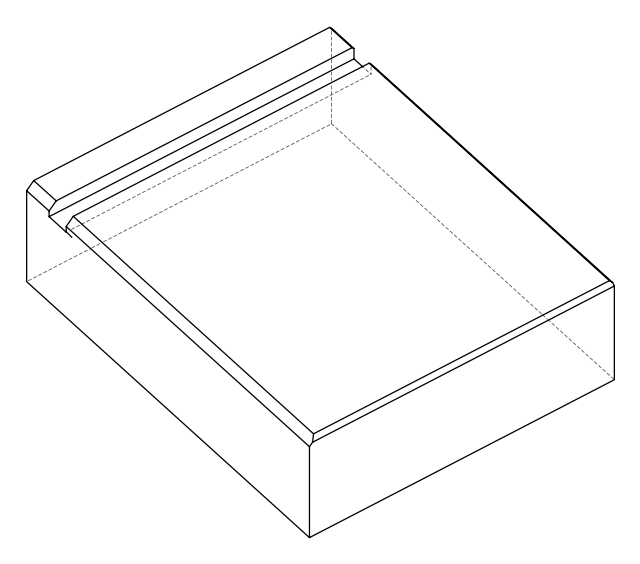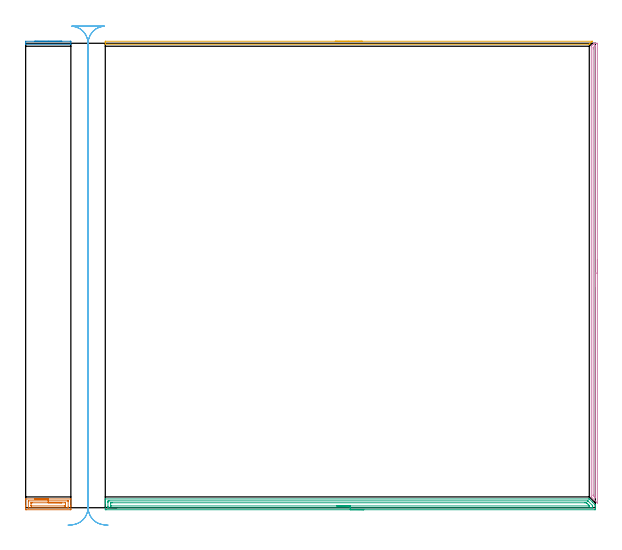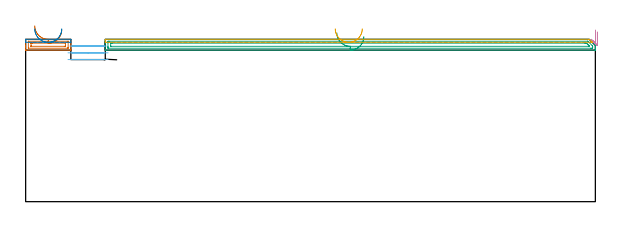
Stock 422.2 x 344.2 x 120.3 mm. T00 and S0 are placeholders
(PLAN: 6 operations, 1 tool changes, 23.8 min)
(1 AREA_MILL | FG_CHAMFER_SURFACE | UGT0205_001 | 1.02 min | 1228 mm3)
(2 AREA_MILL_1 | FG_CHAMFER_SURFACE_1 | UGT0205_001 | 0.42 min | 85 mm3)
(3 AREA_MILL_2 | FG_CHAMFER_SURFACE_2 | UGT0205_001 | 8.91 min | 11789 mm3)
(4 AREA_MILL_3 | FG_CHAMFER_SURFACE_3 | UGT0205_001 | 5.58 min | 3415 mm3)
(5 AREA_MILL_4 | FG_CHAMFER_SURFACE_4 | UGT0205_001 | 3.03 min | 882 mm3)
(6 MILL_RECTANGULAR_SLOT | SLOT_RECTANGULAR | UGT0201_109 | Follow Part, ap 6.35, ae 75% | 4.81 min | 131347 mm3)
(TOOL UGT0205_001 | Chamfer Mill 20 x 3 x 45 deg. | D20 FL50 Z2)
(TOOL UGT0201_109 | End Mill 25.4 mm | D25.4 FL25 Z2)
(OP 1 AREA_MILL)
G17 G21 G94 G90
T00 M6
G54
G17 G0 G90 X6.75 Y6.5 S1061 M3
G43 Z130.3 H0
G94 G1 X6.788 Z129.428 F250.
X6.902 Z128.563
X7.091 Z127.712
X7.353 Z126.88
X7.687 Z126.074
X8.09 Z125.3
X8.558 Z124.564
X9.09 Z123.872
X9.679 Z123.229
X10.322 Z122.639
X11.014 Z122.108
X11.75 Z121.64
X12.524 Z121.237
X13.33 Z120.903
X14.162 Z120.641
X15.014 Z120.452
X15.878 Z120.338
X16.75 Z120.3
X33.496
X33.5 Y6.484 Z120.284
Y1.617 Z115.417
Y0.735 Z114.528
X33.499 Y-1.031 Z112.764
X33.497 Y-1.476 Z112.319
X33.493 Y-1.491 Z112.305
X33.052 Y-1.5 Z112.3
X0.697 Y-1.499 Z112.301
X0.448 Y-1.498 Z112.302
X0.007 Y-1.491 Z112.305
X0.003 Y-1.476 Z112.319
X0. Y-1.031 Z112.764
Y0.735 Z114.528
Y1.603 Z115.403
Y6.485 Z120.284
X0.004 Y6.5 Z120.3
X16.75
Y5.086 Z118.886
X31.353 Y5.085 Z118.885
X31.47 Y5.08 Z118.88
X31.491 Y5.078 Z118.878
X31.495 Y5.063 Z118.863
X31.499 Y5.045 Z118.845
Y0.525 Z114.325
X31.495 Y0.313 Z114.113
X31.485 Y-0.079 Z113.721
X31.29 Y-0.084 Z113.716
X31.227 Y-0.085 Z113.715
X2.147
X2.03 Y-0.08 Z113.72
X2.009 Y-0.078 Z113.722
X2.005 Y-0.063 Z113.737
X2.001 Y-0.045 Z113.755
Y4.475 Z118.275
X2.005 Y4.687 Z118.487
X2.015 Y5.079 Z118.879
X2.21 Y5.084 Z118.884
X2.273 Y5.085 Z118.885
X16.75 Y5.086 Z118.886
Y3.671 Z117.471
X29.239
X29.398 Y3.67 Z117.47
X29.442 Y3.668 Z117.468
X29.48 Y3.665 Z117.465
X29.49 Y3.592 Z117.392
X29.5 Y3.411 Z117.211
Y3.383 Z117.183
Y1.617 Z115.417
X29.494 Y1.404 Z115.204
X29.49 Y1.352 Z115.152
X29.479 Y1.335 Z115.135
X29.415 Y1.333 Z115.133
X29.223 Y1.33 Z115.13
X28.934 Y1.329 Z115.129
X28.646 Y1.328 Z115.128
X4.261 Y1.329 Z115.129
X4.102 Y1.33 Z115.13
X4.058 Y1.332 Z115.132
X4.02 Y1.335 Z115.135
X4.01 Y1.408 Z115.208
X4. Y1.589 Z115.389
Y1.617 Z115.417
Y3.383 Z117.183
X4.006 Y3.596 Z117.396
X4.01 Y3.648 Z117.448
X4.022 Y3.665 Z117.465
X4.086 Y3.667 Z117.467
X4.277 Y3.67 Z117.47
X4.566 Y3.671 Z117.471
X4.854
X16.75
X17.622 Z117.51
X18.486 Z117.623
X19.338 Z117.812
X20.17 Z118.075
X20.976 Z118.408
X21.75 Z118.811
X22.486 Z119.28
X23.178 Z119.811
X23.821 Z120.4
X24.41 Z121.044
X24.942 Z121.736
X25.41 Z122.471
X25.813 Z123.245
X26.147 Z124.051
X26.409 Z124.883
X26.598 Z125.735
X26.712 Z126.6
X26.75 Z127.471
G0 Z130.3
M5
M2
(OP 2 AREA_MILL_1)
G17 G21 G94 G90
T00 M6
G54
G17 G0 G90 X6.75 Y345.7 S1061 M3
G43 Z130.3 H0
Z128.1
G94 G1 X6.788 Z127.228 F250.
X6.902 Z126.364
X7.091 Z125.512
X7.353 Z124.68
X7.687 Z123.874
X8.09 Z123.1
X8.558 Z122.364
X9.09 Z121.672
X9.679 Z121.029
X10.322 Z120.44
X11.014 Z119.909
X11.75 Z119.44
X12.524 Z119.037
X13.33 Z118.703
X14.162 Z118.441
X15.014 Z118.252
X15.878 Z118.138
X16.75 Z118.1
X33.052
X33.375 Y345.698 Z118.102
X33.493 Y345.695 Z118.105
X33.5 Y345.693 Z118.107
X33.499 Y343.506 Z120.293
X33.496 Y343.503 Z120.297
X33.493 Y343.5 Z120.3
X0.007
X0.004 Y343.503 Z120.297
X0. Y343.508 Z120.292
Y345.693 Z118.107
X0.007 Y345.7 Z118.1
X16.75
X17.622 Z118.138
X18.486 Z118.252
X19.338 Z118.441
X20.17 Z118.703
X20.976 Z119.037
X21.75 Z119.44
X22.486 Z119.909
X23.178 Z120.44
X23.821 Z121.029
X24.41 Z121.672
X24.942 Z122.364
X25.41 Z123.1
X25.813 Z123.874
X26.147 Z124.68
X26.409 Z125.512
X26.598 Z126.364
X26.712 Z127.228
X26.75 Z128.1
G0 Z130.3
M5
M2
(OP 3 AREA_MILL_2)
G17 G21 G94 G90
T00 M6
G54
G17 G0 G90 X250.6 Y-1.5 S1061 M3
G43 Z130.3 H0
Z122.3
G94 G1 X250.562 Z121.428 F250.
X250.448 Z120.564
X250.259 Z119.712
X249.997 Z118.88
X249.663 Z118.074
X249.26 Z117.3
X248.792 Z116.564
X248.26 Z115.872
X247.671 Z115.229
X247.028 Z114.64
X246.336 Z114.108
X245.6 Z113.64
X244.826 Z113.237
X244.02 Z112.903
X243.188 Z112.641
X242.337 Z112.452
X241.472 Z112.338
X240.6 Z112.3
X59.623
X59.153 Y-1.495 Z112.303
X59.009 Y-1.492 Z112.306
X59. Y-1.031 Z112.766
Y3.383 Z117.177
Y3.917 Z117.714
Y4.265 Z118.062
Y4.8 Z118.596
Y5.148 Z118.943
Y5.845 Z119.644
Y6.13 Z119.93
X59.007 Y6.489 Z120.28
X59.008 Y6.497 Z120.288
X59.176 Y6.5 Z120.3
X417.115
X417.687 Y6.505 Z120.291
X417.726 Y6.474 Z120.274
X419.936 Y4.265 Z118.062
X421.702 Y2.5 Z116.296
X422.173 Y2.026 Z115.826
X422.199 Y1.989 Z115.787
X422.2 Y1.617 Z115.416
Y1.536 Z115.335
Y0.735 Z114.529
Y-0.496 Z113.301
X422.196 Y-1.031 Z112.764
X422.191 Y-1.491 Z112.305
X422.046 Y-1.494 Z112.302
X421.577 Y-1.5 Z112.3
X240.6
Y-0.086 Z113.714
X61.41 Y-0.085 Z113.715
X61.346
X61.029 Y-0.079 Z113.721
X61.01 Y0.024 Z113.824
X61.003 Y0.254 Z114.054
X61.001 Y0.735 Z114.535
X61. Y1.14 Z114.94
Y3.788 Z117.588
X61.001 Y4.265 Z118.065
X61.003 Y4.668 Z118.468
X61.01 Y5.069 Z118.869
X61.41 Y5.083 Z118.883
X61.475 Y5.084 Z118.884
X62.304 Y5.086 Z118.886
X416.278
X416.485 Y5.085 Z118.885
X416.589 Y5.082 Z118.882
X416.639 Y5.079 Z118.879
X416.664 Y5.074 Z118.874
X416.716 Y5.025 Z118.825
X417.108 Y4.641 Z118.441
X419.789 Y1.959 Z115.759
X420.125 Y1.617 Z115.417
X420.172 Y1.566 Z115.366
X420.19 Y1.515 Z115.315
X420.194 Y1.414 Z115.214
X420.199 Y1.213 Z115.013
Y0.735 Z114.535
X420.197 Y0.332 Z114.132
X420.19 Y-0.069 Z113.731
X419.789 Y-0.083 Z113.717
X419.725 Y-0.084 Z113.716
X418.896 Y-0.086 Z113.714
X240.6
Y1.328 Z115.128
X63.49 Y1.329 Z115.129
X63.198
X63.101 Y1.331 Z115.131
X63.025 Y1.335 Z115.135
X63.01 Y1.337 Z115.137
X63.006 Y1.366 Z115.166
X63.003 Y1.422 Z115.222
X63.001 Y1.617 Z115.417
X63. Y1.813 Z115.613
X63.001 Y3.577 Z117.377
X63.007 Y3.643 Z117.443
X63.01 Y3.662 Z117.462
X63.018 Y3.665 Z117.465
X63.052 Y3.668 Z117.468
X63.198 Y3.67 Z117.47
X63.799 Y3.671 Z117.471
X64.092
X414.427
X415.03 Y3.67 Z117.47
X415.321 Y3.668 Z117.468
X415.608 Y3.665 Z117.465
X415.906 Y3.383 Z117.183
X416.215 Y3.084 Z116.884
X416.801 Y2.5 Z116.3
X417.108 Y2.192 Z115.992
X417.681 Y1.617 Z115.417
X417.867 Y1.426 Z115.226
X417.931 Y1.357 Z115.157
X417.945 Y1.335 Z115.135
X417.888 Y1.333 Z115.133
X417.693 Y1.331 Z115.131
X417.4 Y1.329 Z115.129
X417.108 Y1.328 Z115.128
X240.6
X239.728 Z115.167
X238.864 Z115.28
X238.012 Z115.469
X237.18 Z115.732
X236.374 Z116.065
X235.6 Z116.468
X234.864 Z116.937
X234.172 Z117.468
X233.529 Z118.057
X232.94 Z118.701
X232.409 Z119.393
X231.94 Z120.128
X231.537 Z120.902
X231.203 Z121.708
X230.941 Z122.54
X230.752 Z123.392
X230.638 Z124.257
X230.6 Z125.128
G0 Z130.3
M5
M2
(OP 4 AREA_MILL_3)
G17 G21 G94 G90
T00 M6
G54
G17 G0 G90 X423.7 Y183.85 S1061 M3
G43 Z130.3 H0
Z125.8
G94 G1 Y183.812 Z124.928 F250.
Y183.698 Z124.064
Y183.509 Z123.212
Y183.247 Z122.38
Y182.913 Z121.574
Y182.51 Z120.8
Y182.042 Z120.064
Y181.51 Z119.372
Y180.921 Z118.729
Y180.278 Z118.14
Y179.586 Z117.609
Y178.85 Z117.14
Y178.076 Z116.737
Y177.27 Z116.403
Y176.438 Z116.141
Y175.587 Z115.952
Y174.722 Z115.838
Y173.85 Z115.8
X423.699 Y3.651 Z115.801
X423.695 Y3.516 Z115.803
X423.659 Y3.548 Z115.839
X423.529 Y3.671 Z115.969
X419.395 Y7.804 Z120.104
X419.213 Y7.99 Z120.28
X419.204 Y8.004 Z120.289
X419.2 Y8.137 Z120.3
Y341.796
X419.204 Y341.995 Z120.289
X419.263 Y342.06 Z120.234
X419.42 Y342.22 Z120.08
X420.484 Y343.285 Z119.014
X420.566 Y343.368 Z118.93
X420.801 Y343.601 Z118.699
X421.228 Y344.028 Z118.271
X421.381 Y344.178 Z118.117
X421.407 Y344.196 Z118.09
X421.45 Y344.199 Z118.048
X421.483 Y344.2 Z118.016
X421.713 Z117.787
X422.54 Z116.959
X423.217 Z116.278
X423.555 Z115.942
X423.691 Y344.197 Z115.805
X423.696 Y344.029 Z115.804
X423.7 Y343.785 Z115.8
Y173.85
X422.286 Z117.214
X422.285 Y7.518 Z117.215
X422.284 Y7.432 Z117.216
X422.281 Y7.39 Z117.219
X422.28 Y7.383 Z117.22
X422.272 Y7.388 Z117.228
X422.175 Y7.48 Z117.325
X421.959 Y7.691 Z117.541
X421.45 Y8.2 Z118.05
X421.067 Y8.584 Z118.433
X420.675 Y8.984 Z118.825
X420.625 Y9.037 Z118.875
X420.621 Y9.062 Z118.879
X420.618 Y9.113 Z118.882
X420.615 Y9.218 Z118.885
X420.614 Y9.429 Z118.886
Y339.961
X420.616 Y340.852 Z118.884
X420.618 Y340.902 Z118.882
X420.621 Y340.95 Z118.879
X420.657 Y340.995 Z118.843
X420.735 Y341.079 Z118.765
X420.854 Y341.203 Z118.646
X421.004 Y341.354 Z118.496
X421.445 Y341.796 Z118.055
X421.716 Y342.06 Z117.784
X421.815 Y342.153 Z117.685
X421.858 Y342.19 Z117.642
X421.938 Y342.195 Z117.562
X422.169 Y342.19 Z117.331
X422.279 Y342.185 Z117.221
X422.285 Y341.845 Z117.215
Y341.796
X422.286 Y173.85 Z117.214
Y172.978 Z117.252
Y172.114 Z117.366
Y171.262 Z117.555
Y170.43 Z117.817
Y169.624 Z118.151
Y168.85 Z118.554
Y168.114 Z119.023
Y167.422 Z119.554
Y166.779 Z120.143
Y166.19 Z120.786
Y165.659 Z121.478
Y165.19 Z122.214
Y164.787 Z122.988
Y164.453 Z123.794
Y164.191 Z124.626
Y164.002 Z125.478
Y163.888 Z126.343
Y163.85 Z127.214
G0 Z130.3
M5
M2
(OP 5 AREA_MILL_4)
G17 G21 G94 G90
T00 M6
G54
G17 G0 G90 X229.45 Y345.7 S1061 M3
G43 Z130.3 H0
Z128.1
G94 G1 X229.488 Z127.228 F250.
X229.602 Z126.364
X229.791 Z125.512
X230.053 Z124.68
X230.387 Z123.874
X230.79 Z123.1
X231.258 Z122.364
X231.79 Z121.672
X232.379 Z121.029
X233.022 Z120.44
X233.714 Z119.908
X234.45 Z119.44
X235.224 Z119.037
X236.03 Z118.703
X236.862 Z118.441
X237.714 Z118.252
X238.578 Z118.138
X239.45 Z118.1
X419.8 Y345.699 Z118.099
X419.833 Y345.698 Z118.098
X419.858 Y345.694 Z118.099
X419.882 Y345.691 Z118.102
X419.816 Y345.614 Z118.181
X419.765 Y345.564 Z118.234
X419.74 Y345.539 Z118.259
X419.294 Y345.093 Z118.706
X417.911 Y343.711 Z120.089
X417.757 Y343.559 Z120.237
X417.695 Y343.504 Z120.289
X417.509 Y343.5 Z120.3
X59.16
X59.01 Y343.503 Z120.288
X59.004 Y343.582 Z120.21
X59. Y343.668 Z120.131
Y344.844 Z118.955
X59.003 Y345.466 Z118.33
X59.005 Y345.691 Z118.105
X59.043 Y345.694 Z118.103
X59.16 Y345.7 Z118.1
X239.45
X240.322 Z118.138
X241.186 Z118.252
X242.038 Z118.441
X242.87 Z118.703
X243.676 Z119.037
X244.45 Z119.44
X245.186 Z119.908
X245.878 Z120.44
X246.521 Z121.029
X247.11 Z121.672
X247.642 Z122.364
X248.11 Z123.1
X248.513 Z123.874
X248.847 Z124.68
X249.109 Z125.512
X249.298 Z126.364
X249.412 Z127.228
X249.45 Z128.1
G0 Z130.3
M5
M2
(OP 6 MILL_RECTANGULAR_SLOT)
G17 G21 G94 G90
T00 M6
G54
G17 G0 G90 X59.748 Y-13.028 S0 M3
G43 Z130.3 H0
Z115.3
G94 G1 X56.794 Y-12.507 F250.
G2 X46.3 Y0. R12.7 F500.
G1 Y344.2
G2 X58.127 Y356.87 R12.7
G1 Y356.9
X34.373
Y356.87
G2 X46.2 Y344.2 R12.7
G1 Y0.
G2 X35.745 Y-12.5 R12.7
G1 X32.792 Y-13.03 F250.
G0 X61.121 Y-12.876 Z110.3
G1 X58.128 Y-12.67
G2 X46.3 Y0. R12.7 F500.
G1 Y344.2
G2 X58.127 Y356.87 R12.7
G1 Y356.9
X34.373
Y356.87
G2 X46.2 Y344.2 R12.7
G1 Y0.
G2 X34.372 Y-12.67 R12.7
G1 X31.379 Y-12.876 F250.
G0 X61.121 Z105.3
G1 X58.128 Y-12.67
G2 X46.3 Y0. R12.7 F500.
G1 Y344.2
G2 X58.127 Y356.87 R12.7
G1 Y356.9
X34.373
Y356.87
G2 X46.2 Y344.2 R12.7
G1 Y0.
G2 X34.372 Y-12.67 R12.7
G1 X31.379 Y-12.876 F250.
G0 Z130.3
M5
M2
